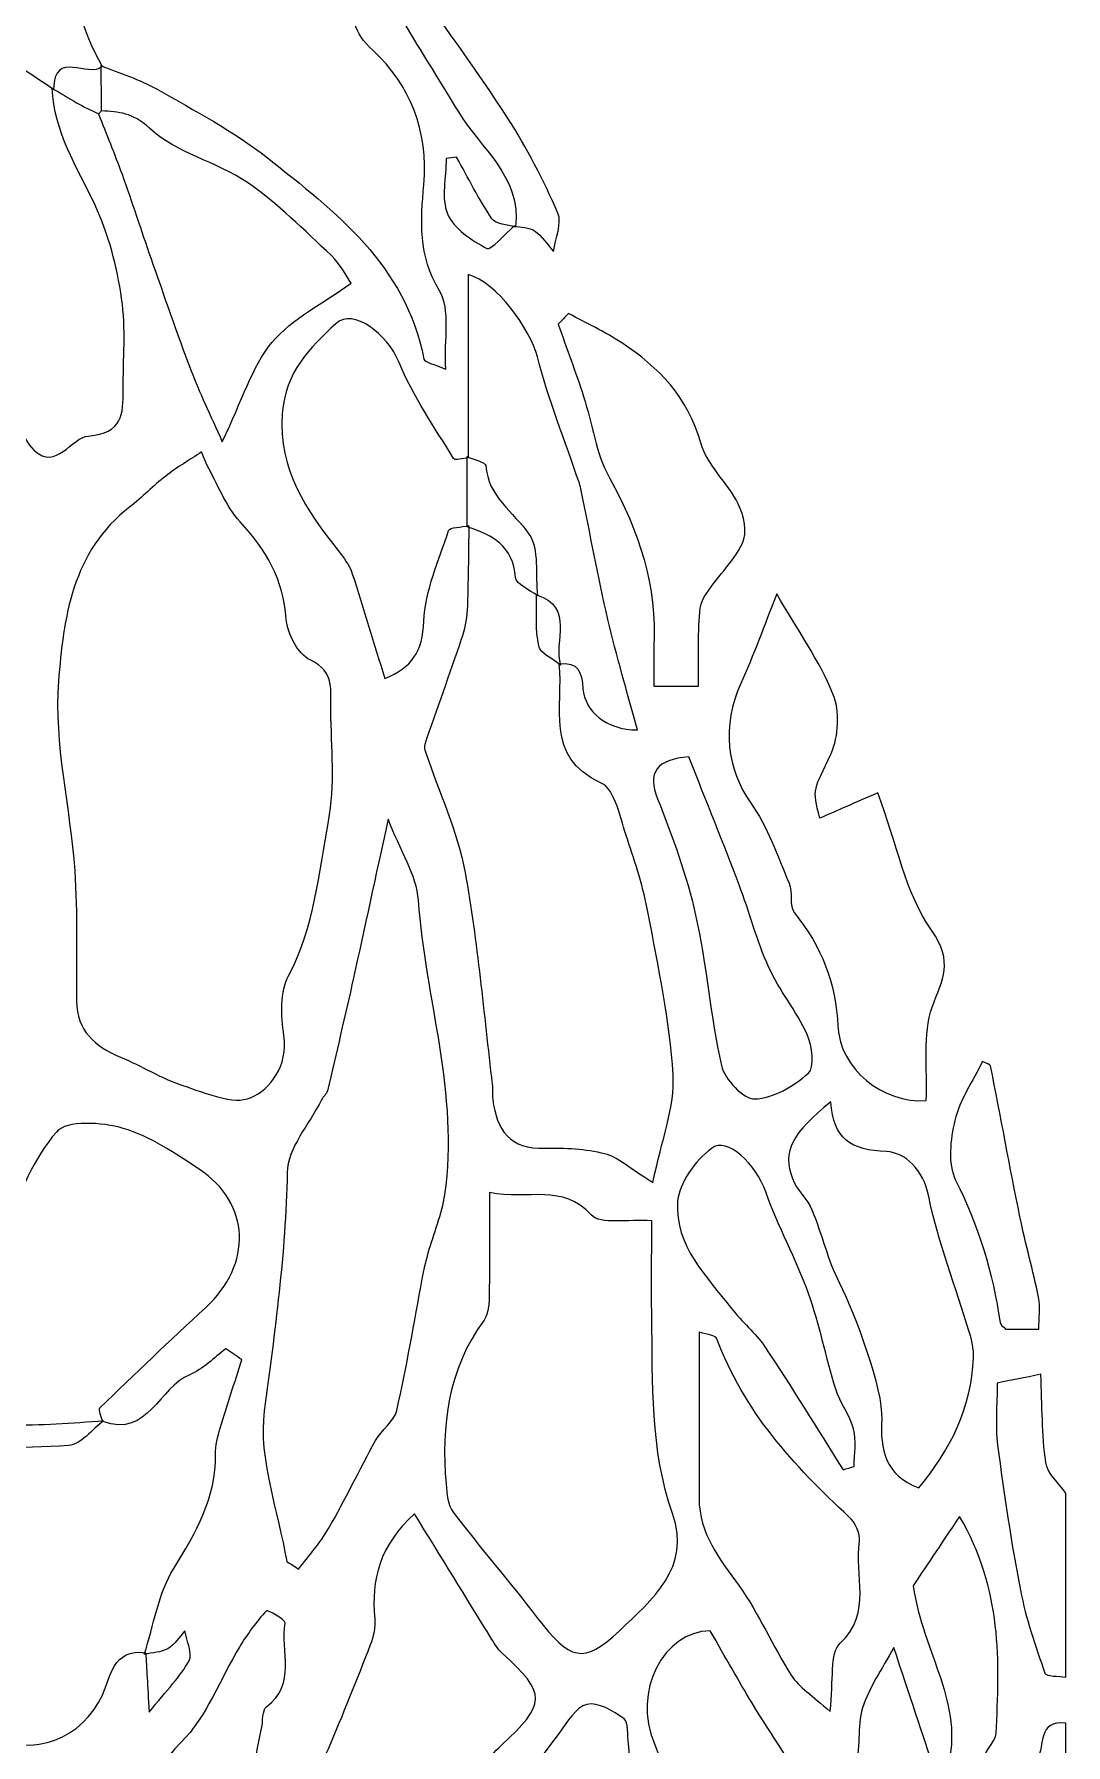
# Model space of a CAD drawing. Header units: centimetres. Extents: x -3.4 to 2.96, y -3.53 to 3.2.
# Drawn here: x 2.287 to 2.96, y 0.758 to 1.873 of the extents above; entities that cross this region are included whole.
import ezdxf

# ---------------------------------------------------------------- set-up
doc = ezdxf.new("R2010")
doc.units = ezdxf.units.CM
doc.header["$MEASUREMENT"] = 0
doc.layers.add('Layer 1', color=7, linetype='Continuous')

msp = doc.modelspace()

# ---------------------------------------------------------------- linework, layer by layer
at = {"layer": 'Layer 1'}
for points, knots in [([(2.33153, 1.85211), (2.31833, 1.87619), (2.31039, 1.9014), (2.31478, 1.92934), (2.31478, 1.92934), (2.31526, 1.93254), (2.31544, 1.93577), (2.31621, 1.94368), (2.31621, 1.94368), (2.37609, 1.93857), (2.42538, 1.90725), (2.47906, 1.88378), (2.47906, 1.88378), (2.48014, 1.89434), (2.48123, 1.90455), (2.48231, 1.91476), (2.48231, 1.91476), (2.48231, 1.91476), (2.48197, 1.91434), (2.48197, 1.91434), (2.48197, 1.91434), (2.48583, 1.90934), (2.49271, 1.9046), (2.49316, 1.89934), (2.49316, 1.89934), (2.49432, 1.88503), (2.49525, 1.87465), (2.50835, 1.86248), (2.50835, 1.86248), (2.53229, 1.84033), (2.54455, 1.81041), (2.54142, 1.77493), (2.54142, 1.77493), (2.53938, 1.75204), (2.53774, 1.72876), (2.55163, 1.70598), (2.55163, 1.70598), (2.55906, 1.69376), (2.55462, 1.67431), (2.55573, 1.65481), (2.55573, 1.65481), (2.54787, 1.6583), (2.54189, 1.65931), (2.5415, 1.66142), (2.5415, 1.66142), (2.52965, 1.72249), (2.48393, 1.75752), (2.4394, 1.7926), (2.4394, 1.7926), (2.41733, 1.80998), (2.39201, 1.82329), (2.36749, 1.83731), (2.36749, 1.83731), (2.35603, 1.84385), (2.3431, 1.84766), (2.33085, 1.85276), (2.33085, 1.85276), (2.33085, 1.85277), (2.33153, 1.85211), (2.33153, 1.85211)], [0, 0, 0, 0, 0.0625, 0.0625, 0.0625, 0.0625, 0.125, 0.125, 0.125, 0.125, 0.1875, 0.1875, 0.1875, 0.1875, 0.25, 0.25, 0.25, 0.25, 0.3125, 0.3125, 0.3125, 0.3125, 0.375, 0.375, 0.375, 0.375, 0.4375, 0.4375, 0.4375, 0.4375, 0.5, 0.5, 0.5, 0.5, 0.5625, 0.5625, 0.5625, 0.5625, 0.625, 0.625, 0.625, 0.625, 0.6875, 0.6875, 0.6875, 0.6875, 0.75, 0.75, 0.75, 0.75, 0.8125, 0.8125, 0.8125, 0.8125, 0.875, 0.875, 0.875, 0.875, 1, 1, 1, 1]), ([(2.6012, 1.74741), (2.60525, 1.78064), (2.57837, 1.79853), (2.56395, 1.82253), (2.56395, 1.82253), (2.55109, 1.84399), (2.53749, 1.86502), (2.52495, 1.88669), (2.52495, 1.88669), (2.51828, 1.89828), (2.5131, 1.91077), (2.50728, 1.92286), (2.50728, 1.92286), (2.51008, 1.92466), (2.51292, 1.92648), (2.51575, 1.92831), (2.51575, 1.92831), (2.52274, 1.92016), (2.53038, 1.91251), (2.5366, 1.90384), (2.5366, 1.90384), (2.55676, 1.87574), (2.57732, 1.84777), (2.59605, 1.8187), (2.59605, 1.8187), (2.6087, 1.79904), (2.61952, 1.77801), (2.62886, 1.7566), (2.62886, 1.7566), (2.6318, 1.74993), (2.62722, 1.74001), (2.62608, 1.7316), (2.62608, 1.7316), (2.62201, 1.73615), (2.61849, 1.74157), (2.61362, 1.74501), (2.61362, 1.74501), (2.61018, 1.74747), (2.60492, 1.74726), (2.60042, 1.74821), (2.60042, 1.74821), (2.60042, 1.74821), (2.6012, 1.74741), (2.6012, 1.74741)], [0, 0, 0, 0, 0.0833333, 0.0833333, 0.0833333, 0.0833333, 0.1666667, 0.1666667, 0.1666667, 0.1666667, 0.25, 0.25, 0.25, 0.25, 0.3333333, 0.3333333, 0.3333333, 0.3333333, 0.4166667, 0.4166667, 0.4166667, 0.4166667, 0.5, 0.5, 0.5, 0.5, 0.5833333, 0.5833333, 0.5833333, 0.5833333, 0.6666667, 0.6666667, 0.6666667, 0.6666667, 0.75, 0.75, 0.75, 0.75, 0.8333333, 0.8333333, 0.8333333, 0.8333333, 1, 1, 1, 1]), ([(2.29907, 1.83803), (2.3001, 1.80948), (2.31542, 1.78649), (2.32701, 1.76172), (2.32701, 1.76172), (2.33582, 1.74283), (2.34124, 1.72164), (2.34429, 1.70095), (2.34429, 1.70095), (2.34723, 1.68142), (2.34516, 1.66118), (2.34532, 1.64126), (2.34532, 1.64126), (2.34537, 1.6256), (2.3449, 1.61298), (2.32262, 1.61128), (2.32262, 1.61128), (2.31132, 1.61043), (2.3018, 1.58845), (2.28722, 1.60191), (2.28722, 1.60191), (2.27822, 1.61019), (2.27687, 1.62665), (2.26793, 1.63512), (2.26793, 1.63512), (2.24809, 1.65401), (2.22665, 1.67166), (2.20398, 1.68706), (2.20398, 1.68706), (2.1867, 1.69878), (2.1772, 1.71185), (2.18048, 1.73286), (2.18048, 1.73286), (2.18048, 1.73286), (2.17974, 1.73201), (2.17974, 1.73201), (2.17974, 1.73201), (2.18374, 1.73275), (2.19091, 1.73262), (2.19138, 1.73436), (2.19138, 1.73436), (2.19826, 1.75868), (2.20421, 1.78323), (2.21038, 1.80776), (2.21038, 1.80776), (2.21038, 1.80776), (2.20977, 1.80715), (2.20977, 1.80715), (2.20977, 1.80715), (2.21837, 1.81239), (2.22911, 1.81588), (2.23504, 1.82326), (2.23504, 1.82326), (2.24528, 1.83599), (2.26385, 1.84615), (2.25541, 1.86776), (2.25541, 1.86776), (2.25541, 1.86776), (2.25456, 1.86744), (2.25456, 1.86744), (2.25456, 1.86744), (2.26969, 1.85736), (2.28478, 1.84731), (2.29994, 1.83722), (2.29994, 1.83722), (2.29994, 1.83722), (2.29907, 1.83803), (2.29907, 1.83803)], [0, 0, 0, 0, 0.0555556, 0.0555556, 0.0555556, 0.0555556, 0.1111111, 0.1111111, 0.1111111, 0.1111111, 0.1666667, 0.1666667, 0.1666667, 0.1666667, 0.2222222, 0.2222222, 0.2222222, 0.2222222, 0.2777778, 0.2777778, 0.2777778, 0.2777778, 0.3333333, 0.3333333, 0.3333333, 0.3333333, 0.3888889, 0.3888889, 0.3888889, 0.3888889, 0.4444444, 0.4444444, 0.4444444, 0.4444444, 0.5, 0.5, 0.5, 0.5, 0.5555556, 0.5555556, 0.5555556, 0.5555556, 0.6111111, 0.6111111, 0.6111111, 0.6111111, 0.6666667, 0.6666667, 0.6666667, 0.6666667, 0.7222222, 0.7222222, 0.7222222, 0.7222222, 0.7777778, 0.7777778, 0.7777778, 0.7777778, 0.8333333, 0.8333333, 0.8333333, 0.8333333, 0.8888889, 0.8888889, 0.8888889, 0.8888889, 1, 1, 1, 1]), ([(2.29992, 1.83719), (2.30029, 1.86375), (2.32244, 1.8441), (2.33154, 1.85211), (2.33154, 1.85211), (2.33154, 1.85211), (2.33085, 1.85275), (2.33088, 1.85275), (2.33088, 1.85275), (2.33101, 1.84285), (2.33109, 1.83306), (2.33122, 1.82322), (2.33122, 1.82322), (2.33056, 1.82261), (2.3299, 1.82195), (2.32926, 1.82134), (2.32926, 1.82134), (2.32442, 1.82372), (2.31952, 1.82592), (2.31481, 1.82854), (2.31481, 1.82854), (2.30949, 1.8315), (2.30433, 1.83481), (2.29907, 1.83799), (2.29907, 1.83799), (2.29907, 1.83799), (2.29992, 1.83719), (2.29992, 1.83719)], [0, 0, 0, 0, 0.125, 0.125, 0.125, 0.125, 0.25, 0.25, 0.25, 0.25, 0.375, 0.375, 0.375, 0.375, 0.5, 0.5, 0.5, 0.5, 0.625, 0.625, 0.625, 0.625, 0.75, 0.75, 0.75, 0.75, 1, 1, 1, 1]), ([(2.33119, 1.82324), (2.34257, 1.82242), (2.35135, 1.82231), (2.36238, 1.812), (2.36238, 1.812), (2.3796, 1.79586), (2.40617, 1.79017), (2.42633, 1.77647), (2.42633, 1.77647), (2.44623, 1.763), (2.46342, 1.74538), (2.48115, 1.72887), (2.48115, 1.72887), (2.48694, 1.72345), (2.49073, 1.71577), (2.49411, 1.71101), (2.49411, 1.71101), (2.47569, 1.69767), (2.45548, 1.68791), (2.44238, 1.67222), (2.44238, 1.67222), (2.42918, 1.65634), (2.42307, 1.63462), (2.40997, 1.60748), (2.40997, 1.60748), (2.40193, 1.62563), (2.3951, 1.63944), (2.38965, 1.65378), (2.38965, 1.65378), (2.38039, 1.67812), (2.37195, 1.70275), (2.3633, 1.72733), (2.3633, 1.72733), (2.35695, 1.74548), (2.35105, 1.76384), (2.34454, 1.78191), (2.34454, 1.78191), (2.33972, 1.79519), (2.33433, 1.80824), (2.32919, 1.82136), (2.32919, 1.82136), (2.32989, 1.82197), (2.33053, 1.82264), (2.33119, 1.82324)], [0, 0, 0, 0, 0.0833333, 0.0833333, 0.0833333, 0.0833333, 0.1666667, 0.1666667, 0.1666667, 0.1666667, 0.25, 0.25, 0.25, 0.25, 0.3333333, 0.3333333, 0.3333333, 0.3333333, 0.4166667, 0.4166667, 0.4166667, 0.4166667, 0.5, 0.5, 0.5, 0.5, 0.5833333, 0.5833333, 0.5833333, 0.5833333, 0.6666667, 0.6666667, 0.6666667, 0.6666667, 0.75, 0.75, 0.75, 0.75, 0.8333333, 0.8333333, 0.8333333, 0.8333333, 1, 1, 1, 1]), ([(2.60043, 1.74818), (2.59429, 1.74297), (2.5853, 1.73217), (2.58257, 1.73357), (2.58257, 1.73357), (2.57257, 1.7387), (2.56106, 1.74638), (2.55696, 1.75601), (2.55696, 1.75601), (2.55259, 1.76638), (2.55598, 1.78003), (2.55598, 1.79226), (2.55598, 1.79226), (2.55826, 1.7925), (2.56053, 1.79276), (2.56283, 1.793), (2.56283, 1.793), (2.57032, 1.77956), (2.5772, 1.76564), (2.5858, 1.75294), (2.5858, 1.75294), (2.58829, 1.74929), (2.59593, 1.74916), (2.60117, 1.74741), (2.60117, 1.74741), (2.60117, 1.74741), (2.60043, 1.74818), (2.60043, 1.74818)], [0, 0, 0, 0, 0.125, 0.125, 0.125, 0.125, 0.25, 0.25, 0.25, 0.25, 0.375, 0.375, 0.375, 0.375, 0.5, 0.5, 0.5, 0.5, 0.625, 0.625, 0.625, 0.625, 0.75, 0.75, 0.75, 0.75, 1, 1, 1, 1]), ([(2.57027, 1.59705), (2.57027, 1.63668), (2.57027, 1.67632), (2.57027, 1.71648), (2.57027, 1.71648), (2.58913, 1.71153), (2.61078, 1.68097), (2.61551, 1.66288), (2.61551, 1.66288), (2.62276, 1.63491), (2.63361, 1.60793), (2.64289, 1.58049), (2.64289, 1.58049), (2.64342, 1.57896), (2.64382, 1.57731), (2.64416, 1.57567), (2.64416, 1.57567), (2.64988, 1.54768), (2.65509, 1.51955), (2.66154, 1.49169), (2.66154, 1.49169), (2.66702, 1.46809), (2.67398, 1.44483), (2.68078, 1.4197), (2.68078, 1.4197), (2.66038, 1.41973), (2.64646, 1.43169), (2.64527, 1.44653), (2.64527, 1.44653), (2.64442, 1.45733), (2.64225, 1.46436), (2.62963, 1.46278), (2.62963, 1.46278), (2.62963, 1.46278), (2.63056, 1.46196), (2.63056, 1.46196), (2.63056, 1.46196), (2.62551, 1.47728), (2.64048, 1.4995), (2.61484, 1.50779), (2.61484, 1.50779), (2.61484, 1.50779), (2.61553, 1.50705), (2.61553, 1.50705), (2.61553, 1.50705), (2.61402, 1.52073), (2.61688, 1.53745), (2.60997, 1.5474), (2.60997, 1.5474), (2.59992, 1.56187), (2.58333, 1.57156), (2.58187, 1.59198), (2.58187, 1.59198), (2.58171, 1.59423), (2.57396, 1.59592), (2.56967, 1.59788), (2.56967, 1.59788), (2.56967, 1.59788), (2.57027, 1.59705), (2.57027, 1.59705)], [0, 0, 0, 0, 0.0625, 0.0625, 0.0625, 0.0625, 0.125, 0.125, 0.125, 0.125, 0.1875, 0.1875, 0.1875, 0.1875, 0.25, 0.25, 0.25, 0.25, 0.3125, 0.3125, 0.3125, 0.3125, 0.375, 0.375, 0.375, 0.375, 0.4375, 0.4375, 0.4375, 0.4375, 0.5, 0.5, 0.5, 0.5, 0.5625, 0.5625, 0.5625, 0.5625, 0.625, 0.625, 0.625, 0.625, 0.6875, 0.6875, 0.6875, 0.6875, 0.75, 0.75, 0.75, 0.75, 0.8125, 0.8125, 0.8125, 0.8125, 0.875, 0.875, 0.875, 0.875, 1, 1, 1, 1]), ([(2.5708, 1.55276), (2.56622, 1.55181), (2.55834, 1.55194), (2.5576, 1.54969), (2.5576, 1.54969), (2.55117, 1.53022), (2.54233, 1.51051), (2.54146, 1.49053), (2.54146, 1.49053), (2.54059, 1.47074), (2.53363, 1.4601), (2.51593, 1.45328), (2.51593, 1.45328), (2.50881, 1.47633), (2.50215, 1.49903), (2.49474, 1.52152), (2.49474, 1.52152), (2.49294, 1.52694), (2.48921, 1.53197), (2.48561, 1.53657), (2.48561, 1.53657), (2.46484, 1.56282), (2.44664, 1.5889), (2.4491, 1.62592), (2.4491, 1.62592), (2.45093, 1.65296), (2.4672, 1.66886), (2.48395, 1.68445), (2.48395, 1.68445), (2.49554, 1.69522), (2.51774, 1.67752), (2.52525, 1.65929), (2.52525, 1.65929), (2.53438, 1.6372), (2.5484, 1.61712), (2.56086, 1.59653), (2.56086, 1.59653), (2.5616, 1.59526), (2.56705, 1.59679), (2.57025, 1.59703), (2.57025, 1.59703), (2.57025, 1.59703), (2.56969, 1.59785), (2.56969, 1.59785), (2.56969, 1.59785), (2.56974, 1.58256), (2.56974, 1.56726), (2.5698, 1.552), (2.5698, 1.552), (2.5698, 1.552), (2.5708, 1.55276), (2.5708, 1.55276)], [0, 0, 0, 0, 0.0714286, 0.0714286, 0.0714286, 0.0714286, 0.1428571, 0.1428571, 0.1428571, 0.1428571, 0.2142857, 0.2142857, 0.2142857, 0.2142857, 0.2857143, 0.2857143, 0.2857143, 0.2857143, 0.3571429, 0.3571429, 0.3571429, 0.3571429, 0.4285714, 0.4285714, 0.4285714, 0.4285714, 0.5, 0.5, 0.5, 0.5, 0.5714286, 0.5714286, 0.5714286, 0.5714286, 0.6428571, 0.6428571, 0.6428571, 0.6428571, 0.7142857, 0.7142857, 0.7142857, 0.7142857, 0.7857143, 0.7857143, 0.7857143, 0.7857143, 0.8571429, 0.8571429, 0.8571429, 0.8571429, 1, 1, 1, 1]), ([(2.63583, 1.69114), (2.64742, 1.68484), (2.65951, 1.67926), (2.67052, 1.67201), (2.67052, 1.67201), (2.69476, 1.65606), (2.71383, 1.63656), (2.72214, 1.60676), (2.72214, 1.60676), (2.72614, 1.59239), (2.73968, 1.58094), (2.74659, 1.56702), (2.74659, 1.56702), (2.75029, 1.55961), (2.75252, 1.5481), (2.74926, 1.54136), (2.74926, 1.54136), (2.74317, 1.52866), (2.73172, 1.51861), (2.72434, 1.50636), (2.72434, 1.50636), (2.72093, 1.50067), (2.72114, 1.49244), (2.72079, 1.4853), (2.72079, 1.4853), (2.72031, 1.4731), (2.72066, 1.46085), (2.72066, 1.44818), (2.72066, 1.44818), (2.70928, 1.44818), (2.70132, 1.44818), (2.69153, 1.44818), (2.69153, 1.44818), (2.69153, 1.45741), (2.69116, 1.46551), (2.69156, 1.47353), (2.69156, 1.47353), (2.6937, 1.51351), (2.6819, 1.54923), (2.66256, 1.58394), (2.66256, 1.58394), (2.65362, 1.59984), (2.65137, 1.61939), (2.64563, 1.63709), (2.64563, 1.63709), (2.6405, 1.65294), (2.63462, 1.6685), (2.62909, 1.68419), (2.62909, 1.68419), (2.63133, 1.68653), (2.63358, 1.68884), (2.63583, 1.69114)], [0, 0, 0, 0, 0.0714286, 0.0714286, 0.0714286, 0.0714286, 0.1428571, 0.1428571, 0.1428571, 0.1428571, 0.2142857, 0.2142857, 0.2142857, 0.2142857, 0.2857143, 0.2857143, 0.2857143, 0.2857143, 0.3571429, 0.3571429, 0.3571429, 0.3571429, 0.4285714, 0.4285714, 0.4285714, 0.4285714, 0.5, 0.5, 0.5, 0.5, 0.5714286, 0.5714286, 0.5714286, 0.5714286, 0.6428571, 0.6428571, 0.6428571, 0.6428571, 0.7142857, 0.7142857, 0.7142857, 0.7142857, 0.7857143, 0.7857143, 0.7857143, 0.7857143, 0.8571429, 0.8571429, 0.8571429, 0.8571429, 1, 1, 1, 1]), ([(2.39985, 1.59253), (2.40694, 1.57999), (2.41205, 1.56565), (2.42157, 1.55541), (2.42157, 1.55541), (2.43866, 1.53702), (2.44988, 1.51768), (2.45168, 1.49191), (2.45168, 1.49191), (2.45232, 1.48241), (2.45941, 1.469), (2.46729, 1.46532), (2.46729, 1.46532), (2.48404, 1.45751), (2.48049, 1.44452), (2.4807, 1.43235), (2.4807, 1.43235), (2.48112, 1.40822), (2.48369, 1.38345), (2.47924, 1.36009), (2.47924, 1.36009), (2.47286, 1.32636), (2.47019, 1.29143), (2.45331, 1.25976), (2.45331, 1.25976), (2.44754, 1.24907), (2.44828, 1.23333), (2.45019, 1.2205), (2.45019, 1.2205), (2.4531, 1.20058), (2.4409, 1.18526), (2.42873, 1.17997), (2.42873, 1.17997), (2.41711, 1.17497), (2.39883, 1.18312), (2.38431, 1.18788), (2.38431, 1.18788), (2.37021, 1.19248), (2.35738, 1.20071), (2.34359, 1.20637), (2.34359, 1.20637), (2.32679, 1.21328), (2.31512, 1.22362), (2.31483, 1.24304), (2.31483, 1.24304), (2.31446, 1.27132), (2.31568, 1.29971), (2.31369, 1.32787), (2.31369, 1.32787), (2.31081, 1.36922), (2.29991, 1.41082), (2.30311, 1.45143), (2.30311, 1.45143), (2.30626, 1.49212), (2.31192, 1.53623), (2.34952, 1.56494), (2.34952, 1.56494), (2.35778, 1.57121), (2.36489, 1.57888), (2.37307, 1.58521), (2.37307, 1.58521), (2.38045, 1.59093), (2.38863, 1.59569), (2.39646, 1.6009), (2.39646, 1.6009), (2.3976, 1.59811), (2.39874, 1.59533), (2.39985, 1.59253)], [0, 0, 0, 0, 0.0555556, 0.0555556, 0.0555556, 0.0555556, 0.1111111, 0.1111111, 0.1111111, 0.1111111, 0.1666667, 0.1666667, 0.1666667, 0.1666667, 0.2222222, 0.2222222, 0.2222222, 0.2222222, 0.2777778, 0.2777778, 0.2777778, 0.2777778, 0.3333333, 0.3333333, 0.3333333, 0.3333333, 0.3888889, 0.3888889, 0.3888889, 0.3888889, 0.4444444, 0.4444444, 0.4444444, 0.4444444, 0.5, 0.5, 0.5, 0.5, 0.5555556, 0.5555556, 0.5555556, 0.5555556, 0.6111111, 0.6111111, 0.6111111, 0.6111111, 0.6666667, 0.6666667, 0.6666667, 0.6666667, 0.7222222, 0.7222222, 0.7222222, 0.7222222, 0.7777778, 0.7777778, 0.7777778, 0.7777778, 0.8333333, 0.8333333, 0.8333333, 0.8333333, 0.8888889, 0.8888889, 0.8888889, 0.8888889, 1, 1, 1, 1]), ([(2.62964, 1.4628), (2.63313, 1.43512), (2.61929, 1.40255), (2.65716, 1.38504), (2.65716, 1.38504), (2.66653, 1.38067), (2.6697, 1.36136), (2.6742, 1.3484), (2.6742, 1.3484), (2.67965, 1.3326), (2.68476, 1.31649), (2.6878, 1.30011), (2.6878, 1.30011), (2.69431, 1.26521), (2.70201, 1.23015), (2.70407, 1.19489), (2.70407, 1.19489), (2.70531, 1.17423), (2.69661, 1.15298), (2.69092, 1.12467), (2.69092, 1.12467), (2.67571, 1.13409), (2.66817, 1.14131), (2.65938, 1.14353), (2.65938, 1.14353), (2.64689, 1.14671), (2.63348, 1.14747), (2.62049, 1.14697), (2.62049, 1.14697), (2.59758, 1.14604), (2.58895, 1.15885), (2.58644, 1.17885), (2.58644, 1.17885), (2.58602, 1.18216), (2.58649, 1.18554), (2.58607, 1.18882), (2.58607, 1.18882), (2.58043, 1.23488), (2.57662, 1.28124), (2.56832, 1.3268), (2.56832, 1.3268), (2.5634, 1.35368), (2.55133, 1.37916), (2.54255, 1.40533), (2.54255, 1.40533), (2.54199, 1.40686), (2.54147, 1.4088), (2.54199, 1.41022), (2.54199, 1.41022), (2.5499, 1.43311), (2.55808, 1.45589), (2.56586, 1.4788), (2.56586, 1.4788), (2.5679, 1.48489), (2.56946, 1.49145), (2.56972, 1.4978), (2.56972, 1.4978), (2.57046, 1.51611), (2.57049, 1.53444), (2.5708, 1.55275), (2.5708, 1.55275), (2.5708, 1.55275), (2.56982, 1.55201), (2.56982, 1.55201), (2.56982, 1.55201), (2.58633, 1.54682), (2.59974, 1.53952), (2.60123, 1.51902), (2.60123, 1.51902), (2.60155, 1.51473), (2.61054, 1.511), (2.61557, 1.50706), (2.61557, 1.50706), (2.61557, 1.50706), (2.61488, 1.5078), (2.61488, 1.5078), (2.61488, 1.5078), (2.61517, 1.49658), (2.61403, 1.48505), (2.61647, 1.47433), (2.61647, 1.47433), (2.61755, 1.46938), (2.62568, 1.46605), (2.6306, 1.46197), (2.6306, 1.46197), (2.6306, 1.46197), (2.62964, 1.4628), (2.62964, 1.4628)], [0, 0, 0, 0, 0.0434783, 0.0434783, 0.0434783, 0.0434783, 0.0869565, 0.0869565, 0.0869565, 0.0869565, 0.1304348, 0.1304348, 0.1304348, 0.1304348, 0.173913, 0.173913, 0.173913, 0.173913, 0.2173913, 0.2173913, 0.2173913, 0.2173913, 0.2608696, 0.2608696, 0.2608696, 0.2608696, 0.3043478, 0.3043478, 0.3043478, 0.3043478, 0.3478261, 0.3478261, 0.3478261, 0.3478261, 0.3913043, 0.3913043, 0.3913043, 0.3913043, 0.4347826, 0.4347826, 0.4347826, 0.4347826, 0.4782609, 0.4782609, 0.4782609, 0.4782609, 0.5217391, 0.5217391, 0.5217391, 0.5217391, 0.5652174, 0.5652174, 0.5652174, 0.5652174, 0.6086957, 0.6086957, 0.6086957, 0.6086957, 0.6521739, 0.6521739, 0.6521739, 0.6521739, 0.6956522, 0.6956522, 0.6956522, 0.6956522, 0.7391304, 0.7391304, 0.7391304, 0.7391304, 0.7826087, 0.7826087, 0.7826087, 0.7826087, 0.826087, 0.826087, 0.826087, 0.826087, 0.8695652, 0.8695652, 0.8695652, 0.8695652, 0.9130435, 0.9130435, 0.9130435, 0.9130435, 1, 1, 1, 1]), ([(2.86917, 1.17814), (2.84083, 1.17584), (2.81273, 1.19912), (2.81154, 1.22632), (2.81154, 1.22632), (2.8103, 1.25466), (2.80085, 1.27868), (2.78315, 1.30051), (2.78315, 1.30051), (2.7796, 1.3049), (2.7822, 1.31382), (2.77974, 1.31969), (2.77974, 1.31969), (2.77212, 1.3376), (2.76572, 1.35678), (2.75455, 1.37232), (2.75455, 1.37232), (2.73942, 1.39328), (2.73553, 1.42262), (2.7482, 1.45), (2.7482, 1.45), (2.75669, 1.46836), (2.76336, 1.48752), (2.77164, 1.50837), (2.77164, 1.50837), (2.78532, 1.48482), (2.79937, 1.46506), (2.80836, 1.4432), (2.80836, 1.4432), (2.81291, 1.43206), (2.81217, 1.41537), (2.80706, 1.40433), (2.80706, 1.40433), (2.79616, 1.38073), (2.79433, 1.3816), (2.79984, 1.36218), (2.79984, 1.36218), (2.81108, 1.3671), (2.82265, 1.3721), (2.83765, 1.37866), (2.83765, 1.37866), (2.84982, 1.3458), (2.85559, 1.31344), (2.87265, 1.28907), (2.87265, 1.28907), (2.88736, 1.26809), (2.87961, 1.25729), (2.8731, 1.23901), (2.8731, 1.23901), (2.86673, 1.22108), (2.87015, 1.1997), (2.86917, 1.17814)], [0, 0, 0, 0, 0.0714286, 0.0714286, 0.0714286, 0.0714286, 0.1428571, 0.1428571, 0.1428571, 0.1428571, 0.2142857, 0.2142857, 0.2142857, 0.2142857, 0.2857143, 0.2857143, 0.2857143, 0.2857143, 0.3571429, 0.3571429, 0.3571429, 0.3571429, 0.4285714, 0.4285714, 0.4285714, 0.4285714, 0.5, 0.5, 0.5, 0.5, 0.5714286, 0.5714286, 0.5714286, 0.5714286, 0.6428571, 0.6428571, 0.6428571, 0.6428571, 0.7142857, 0.7142857, 0.7142857, 0.7142857, 0.7857143, 0.7857143, 0.7857143, 0.7857143, 0.8571429, 0.8571429, 0.8571429, 0.8571429, 1, 1, 1, 1]), ([(2.71431, 1.40211), (2.72593, 1.37269), (2.73683, 1.34586), (2.74709, 1.31879), (2.74709, 1.31879), (2.75384, 1.30106), (2.75849, 1.28241), (2.76635, 1.26524), (2.76635, 1.26524), (2.77328, 1.24992), (2.78453, 1.23651), (2.79146, 1.22116), (2.79146, 1.22116), (2.79479, 1.21373), (2.79646, 1.19965), (2.79228, 1.19589), (2.79228, 1.19589), (2.78281, 1.18742), (2.76939, 1.17954), (2.75728, 1.17912), (2.75728, 1.17912), (2.75008, 1.1788), (2.73759, 1.19193), (2.73558, 1.20084), (2.73558, 1.20084), (2.7283, 1.2332), (2.72603, 1.26667), (2.71875, 1.29903), (2.71875, 1.29903), (2.71293, 1.32488), (2.70375, 1.35015), (2.69388, 1.37478), (2.69388, 1.37478), (2.68711, 1.39173), (2.69319, 1.40068), (2.71431, 1.40211)], [0, 0, 0, 0, 0.1, 0.1, 0.1, 0.1, 0.2, 0.2, 0.2, 0.2, 0.3, 0.3, 0.3, 0.3, 0.4, 0.4, 0.4, 0.4, 0.5, 0.5, 0.5, 0.5, 0.6, 0.6, 0.6, 0.6, 0.7, 0.7, 0.7, 0.7, 0.8, 0.8, 0.8, 0.8, 1, 1, 1, 1]), ([(2.51809, 1.36141), (2.52605, 1.34098), (2.53674, 1.32519), (2.53791, 1.3087), (2.53791, 1.3087), (2.54249, 1.24464), (2.56474, 1.1821), (2.55513, 1.11693), (2.55513, 1.11693), (2.55322, 1.10391), (2.54785, 1.0915), (2.54431, 1.07872), (2.54431, 1.07872), (2.54272, 1.07322), (2.54153, 1.06755), (2.54042, 1.06192), (2.54042, 1.06192), (2.535, 1.03332), (2.53034, 1.00451), (2.5238, 0.97614), (2.5238, 0.97614), (2.52216, 0.96892), (2.51385, 0.96349), (2.50999, 0.95651), (2.50999, 0.95651), (2.49946, 0.93751), (2.49012, 0.91788), (2.47927, 0.89904), (2.47927, 0.89904), (2.47387, 0.88965), (2.46636, 0.88142), (2.45977, 0.87269), (2.45977, 0.87269), (2.45718, 0.87433), (2.45458, 0.876), (2.45196, 0.87764), (2.45196, 0.87764), (2.44654, 0.91045), (2.43325, 0.94426), (2.43738, 0.97575), (2.43738, 0.97575), (2.44413, 1.02748), (2.4514, 1.07867), (2.45228, 1.13103), (2.45228, 1.13103), (2.45254, 1.14701), (2.46675, 1.16275), (2.47466, 1.17855), (2.47466, 1.17855), (2.47574, 1.18064), (2.47799, 1.18231), (2.47852, 1.18445), (2.47852, 1.18445), (2.48434, 1.20898), (2.49008, 1.23345), (2.49556, 1.25803), (2.49556, 1.25803), (2.50277, 1.29061), (2.50976, 1.32329), (2.51809, 1.36141)], [0, 0, 0, 0, 0.0625, 0.0625, 0.0625, 0.0625, 0.125, 0.125, 0.125, 0.125, 0.1875, 0.1875, 0.1875, 0.1875, 0.25, 0.25, 0.25, 0.25, 0.3125, 0.3125, 0.3125, 0.3125, 0.375, 0.375, 0.375, 0.375, 0.4375, 0.4375, 0.4375, 0.4375, 0.5, 0.5, 0.5, 0.5, 0.5625, 0.5625, 0.5625, 0.5625, 0.625, 0.625, 0.625, 0.625, 0.6875, 0.6875, 0.6875, 0.6875, 0.75, 0.75, 0.75, 0.75, 0.8125, 0.8125, 0.8125, 0.8125, 0.875, 0.875, 0.875, 0.875, 1, 1, 1, 1]), ([(2.94262, 1.02904), (2.93354, 1.02904), (2.92696, 1.02904), (2.92092, 1.02904), (2.92092, 1.02904), (2.91933, 1.03084), (2.91753, 1.03195), (2.91732, 1.0333), (2.91732, 1.0333), (2.91282, 1.0659), (2.90314, 1.09651), (2.88837, 1.12622), (2.88837, 1.12622), (2.88313, 1.13686), (2.88485, 1.15276), (2.88789, 1.16519), (2.88789, 1.16519), (2.89114, 1.1786), (2.89958, 1.1908), (2.90583, 1.2035), (2.90583, 1.2035), (2.9085, 1.20218), (2.91088, 1.2017), (2.9111, 1.20075), (2.9111, 1.20075), (2.91764, 1.16792), (2.92369, 1.135), (2.93034, 1.10219), (2.93034, 1.10219), (2.93391, 1.0847), (2.93891, 1.06745), (2.94238, 1.04991), (2.94238, 1.04991), (2.94375, 1.0432), (2.94262, 1.036), (2.94262, 1.02904)], [0, 0, 0, 0, 0.1, 0.1, 0.1, 0.1, 0.2, 0.2, 0.2, 0.2, 0.3, 0.3, 0.3, 0.3, 0.4, 0.4, 0.4, 0.4, 0.5, 0.5, 0.5, 0.5, 0.6, 0.6, 0.6, 0.6, 0.7, 0.7, 0.7, 0.7, 0.8, 0.8, 0.8, 0.8, 1, 1, 1, 1]), ([(2.80699, 1.17718), (2.80815, 1.15329), (2.8204, 1.14564), (2.84329, 1.14477), (2.84329, 1.14477), (2.85549, 1.14432), (2.86716, 1.13331), (2.87081, 1.11559), (2.87081, 1.11559), (2.87692, 1.08561), (2.88835, 1.05675), (2.89724, 1.02732), (2.89724, 1.02732), (2.89888, 1.02192), (2.90023, 1.01618), (2.90004, 1.01062), (2.90004, 1.01062), (2.89898, 0.97749), (2.8844, 0.95008), (2.86445, 0.92553), (2.86445, 0.92553), (2.8422, 0.93402), (2.8391, 0.95048), (2.84013, 0.97048), (2.84013, 0.97048), (2.84108, 0.9895), (2.82277, 1.03917), (2.81259, 1.05901), (2.81259, 1.05901), (2.80492, 1.07396), (2.80127, 1.09084), (2.79476, 1.10645), (2.79476, 1.10645), (2.79164, 1.11391), (2.78476, 1.11981), (2.78185, 1.12733), (2.78185, 1.12733), (2.77514, 1.14464), (2.78167, 1.15721), (2.80699, 1.17718)], [0, 0, 0, 0, 0.0909091, 0.0909091, 0.0909091, 0.0909091, 0.1818182, 0.1818182, 0.1818182, 0.1818182, 0.2727273, 0.2727273, 0.2727273, 0.2727273, 0.3636364, 0.3636364, 0.3636364, 0.3636364, 0.4545455, 0.4545455, 0.4545455, 0.4545455, 0.5454545, 0.5454545, 0.5454545, 0.5454545, 0.6363636, 0.6363636, 0.6363636, 0.6363636, 0.7272727, 0.7272727, 0.7272727, 0.7272727, 0.8181818, 0.8181818, 0.8181818, 0.8181818, 1, 1, 1, 1]), ([(2.33257, 0.96927), (2.29148, 0.96729), (2.2496, 0.95911), (2.21017, 0.98872), (2.21017, 0.98872), (2.2152, 1.01306), (2.2275, 1.03677), (2.24711, 1.05614), (2.24711, 1.05614), (2.25873, 1.06765), (2.26751, 1.07826), (2.27161, 1.09577), (2.27161, 1.09577), (2.27685, 1.11781), (2.28717, 1.14062), (2.30175, 1.15758), (2.30175, 1.15758), (2.30852, 1.16544), (2.3317, 1.16401), (2.34535, 1.15996), (2.34535, 1.15996), (2.36292, 1.1548), (2.37919, 1.14371), (2.39483, 1.13337), (2.39483, 1.13337), (2.42851, 1.11114), (2.42981, 1.07135), (2.39901, 1.04307), (2.39901, 1.04307), (2.37573, 1.02164), (2.35284, 0.99978), (2.33017, 0.97772), (2.33017, 0.97772), (2.32895, 0.97658), (2.33125, 0.97179), (2.33192, 0.96878), (2.33192, 0.96878), (2.33204, 0.96882), (2.33257, 0.96927), (2.33257, 0.96927)], [0, 0, 0, 0, 0.0909091, 0.0909091, 0.0909091, 0.0909091, 0.1818182, 0.1818182, 0.1818182, 0.1818182, 0.2727273, 0.2727273, 0.2727273, 0.2727273, 0.3636364, 0.3636364, 0.3636364, 0.3636364, 0.4545455, 0.4545455, 0.4545455, 0.4545455, 0.5454545, 0.5454545, 0.5454545, 0.5454545, 0.6363636, 0.6363636, 0.6363636, 0.6363636, 0.7272727, 0.7272727, 0.7272727, 0.7272727, 0.8181818, 0.8181818, 0.8181818, 0.8181818, 1, 1, 1, 1]), ([(2.81501, 0.93739), (2.798, 0.96417), (2.78146, 0.99121), (2.76392, 1.01759), (2.76392, 1.01759), (2.75786, 1.02672), (2.74892, 1.03386), (2.74209, 1.04262), (2.74209, 1.04262), (2.72592, 1.0635), (2.70513, 1.08352), (2.70695, 1.11178), (2.70695, 1.11178), (2.7078, 1.12422), (2.71849, 1.13895), (2.72902, 1.14692), (2.72902, 1.14692), (2.7395, 1.15478), (2.75812, 1.13657), (2.7645, 1.11848), (2.7645, 1.11848), (2.77254, 1.09599), (2.78426, 1.07482), (2.79236, 1.05239), (2.79236, 1.05239), (2.79964, 1.03204), (2.80371, 1.01061), (2.81014, 0.98997), (2.81014, 0.98997), (2.81292, 0.98097), (2.81951, 0.97309), (2.82178, 0.96407), (2.82178, 0.96407), (2.82379, 0.95637), (2.8222, 0.94777), (2.8222, 0.93957), (2.8222, 0.93957), (2.8198, 0.93882), (2.81739, 0.93811), (2.81501, 0.93739)], [0, 0, 0, 0, 0.0909091, 0.0909091, 0.0909091, 0.0909091, 0.1818182, 0.1818182, 0.1818182, 0.1818182, 0.2727273, 0.2727273, 0.2727273, 0.2727273, 0.3636364, 0.3636364, 0.3636364, 0.3636364, 0.4545455, 0.4545455, 0.4545455, 0.4545455, 0.5454545, 0.5454545, 0.5454545, 0.5454545, 0.6363636, 0.6363636, 0.6363636, 0.6363636, 0.7272727, 0.7272727, 0.7272727, 0.7272727, 0.8181818, 0.8181818, 0.8181818, 0.8181818, 1, 1, 1, 1]), ([(2.58421, 1.1181), (2.60998, 1.1131), (2.63189, 1.12411), (2.6507, 1.10352), (2.6507, 1.10352), (2.65671, 1.09693), (2.67425, 1.10085), (2.69012, 1.09971), (2.69012, 1.09971), (2.69012, 1.07825), (2.68986, 1.05769), (2.69015, 1.03719), (2.69015, 1.03719), (2.69079, 0.99401), (2.68901, 0.95072), (2.7037, 0.90887), (2.7037, 0.90887), (2.71616, 0.87326), (2.69013, 0.85257), (2.66904, 0.83246), (2.66904, 0.83246), (2.64562, 0.81013), (2.63652, 0.81336), (2.61544, 0.8409), (2.61544, 0.8409), (2.59766, 0.86416), (2.5784, 0.88636), (2.56062, 0.90967), (2.56062, 0.90967), (2.5571, 0.9143), (2.55652, 0.92168), (2.55596, 0.92795), (2.55596, 0.92795), (2.55278, 0.96618), (2.55691, 1.00264), (2.5807, 1.03495), (2.5807, 1.03495), (2.58456, 1.04024), (2.5839, 1.04934), (2.58411, 1.05673), (2.58411, 1.05673), (2.5845, 1.07564), (2.58421, 1.09461), (2.58421, 1.1181)], [0, 0, 0, 0, 0.0833333, 0.0833333, 0.0833333, 0.0833333, 0.1666667, 0.1666667, 0.1666667, 0.1666667, 0.25, 0.25, 0.25, 0.25, 0.3333333, 0.3333333, 0.3333333, 0.3333333, 0.4166667, 0.4166667, 0.4166667, 0.4166667, 0.5, 0.5, 0.5, 0.5, 0.5833333, 0.5833333, 0.5833333, 0.5833333, 0.6666667, 0.6666667, 0.6666667, 0.6666667, 0.75, 0.75, 0.75, 0.75, 0.8333333, 0.8333333, 0.8333333, 0.8333333, 1, 1, 1, 1]), ([(2.80644, 0.77981), (2.79498, 0.79026), (2.78609, 0.79563), (2.78107, 0.80352), (2.78107, 0.80352), (2.76895, 0.82241), (2.76019, 0.84363), (2.7471, 0.86168), (2.7471, 0.86168), (2.73427, 0.87933), (2.72106, 0.89584), (2.72099, 0.91886), (2.72099, 0.91886), (2.72091, 0.95423), (2.72099, 0.98966), (2.72099, 1.02721), (2.72099, 1.02721), (2.72697, 1.02517), (2.73168, 1.02491), (2.73237, 1.02314), (2.73237, 1.02314), (2.74999, 0.97596), (2.78251, 0.94009), (2.81876, 0.90678), (2.81876, 0.90678), (2.82276, 0.9031), (2.82643, 0.89572), (2.82564, 0.89085), (2.82564, 0.89085), (2.82188, 0.86881), (2.83456, 0.84449), (2.81299, 0.82428), (2.81299, 0.82428), (2.80604, 0.81777), (2.80903, 0.80071), (2.80644, 0.77981)], [0, 0, 0, 0, 0.1, 0.1, 0.1, 0.1, 0.2, 0.2, 0.2, 0.2, 0.3, 0.3, 0.3, 0.3, 0.4, 0.4, 0.4, 0.4, 0.5, 0.5, 0.5, 0.5, 0.6, 0.6, 0.6, 0.6, 0.7, 0.7, 0.7, 0.7, 0.8, 0.8, 0.8, 0.8, 1, 1, 1, 1]), ([(2.36, 0.81799), (2.33878, 0.82177), (2.33643, 0.80066), (2.33193, 0.79087), (2.33193, 0.79087), (2.31894, 0.7624), (2.28642, 0.74901), (2.25782, 0.76431), (2.25782, 0.76431), (2.25311, 0.76688), (2.24533, 0.76407), (2.23909, 0.76312), (2.23909, 0.76312), (2.23705, 0.76278), (2.23552, 0.75952), (2.23345, 0.7591), (2.23345, 0.7591), (2.19736, 0.75196), (2.16117, 0.74505), (2.12497, 0.73809), (2.12497, 0.73809), (2.1224, 0.74129), (2.11992, 0.74447), (2.11738, 0.74767), (2.11738, 0.74767), (2.12249, 0.75741), (2.12836, 0.76685), (2.13265, 0.77691), (2.13265, 0.77691), (2.13813, 0.78985), (2.14265, 0.80324), (2.14715, 0.81657), (2.14715, 0.81657), (2.15321, 0.83448), (2.15943, 0.85239), (2.16451, 0.8706), (2.16451, 0.8706), (2.17028, 0.89116), (2.172, 0.91354), (2.18123, 0.93227), (2.18123, 0.93227), (2.18583, 0.94166), (2.20285, 0.94883), (2.21491, 0.94994), (2.21491, 0.94994), (2.24634, 0.95288), (2.27825, 0.95084), (2.30976, 0.95325), (2.30976, 0.95325), (2.31775, 0.95386), (2.32495, 0.9637), (2.33251, 0.96928), (2.33251, 0.96928), (2.33251, 0.96928), (2.33195, 0.96883), (2.33195, 0.96883), (2.33195, 0.96883), (2.36193, 0.95814), (2.36859, 0.99132), (2.38873, 0.99939), (2.38873, 0.99939), (2.39738, 1.00286), (2.40439, 1.01045), (2.41217, 1.01616), (2.41217, 1.01616), (2.41572, 1.01386), (2.41926, 1.0115), (2.42278, 1.00917), (2.42278, 1.00917), (2.41799, 0.99427), (2.41304, 0.97946), (2.40855, 0.96451), (2.40855, 0.96451), (2.40691, 0.95903), (2.40548, 0.95313), (2.40556, 0.94744), (2.40556, 0.94744), (2.40585, 0.91908), (2.39294, 0.89643), (2.37828, 0.87307), (2.37828, 0.87307), (2.36809, 0.85682), (2.36526, 0.83592), (2.3591, 0.81711), (2.3591, 0.81711), (2.3591, 0.81711), (2.36, 0.81799), (2.36, 0.81799)], [0, 0, 0, 0, 0.0434783, 0.0434783, 0.0434783, 0.0434783, 0.0869565, 0.0869565, 0.0869565, 0.0869565, 0.1304348, 0.1304348, 0.1304348, 0.1304348, 0.173913, 0.173913, 0.173913, 0.173913, 0.2173913, 0.2173913, 0.2173913, 0.2173913, 0.2608696, 0.2608696, 0.2608696, 0.2608696, 0.3043478, 0.3043478, 0.3043478, 0.3043478, 0.3478261, 0.3478261, 0.3478261, 0.3478261, 0.3913043, 0.3913043, 0.3913043, 0.3913043, 0.4347826, 0.4347826, 0.4347826, 0.4347826, 0.4782609, 0.4782609, 0.4782609, 0.4782609, 0.5217391, 0.5217391, 0.5217391, 0.5217391, 0.5652174, 0.5652174, 0.5652174, 0.5652174, 0.6086957, 0.6086957, 0.6086957, 0.6086957, 0.6521739, 0.6521739, 0.6521739, 0.6521739, 0.6956522, 0.6956522, 0.6956522, 0.6956522, 0.7391304, 0.7391304, 0.7391304, 0.7391304, 0.7826087, 0.7826087, 0.7826087, 0.7826087, 0.826087, 0.826087, 0.826087, 0.826087, 0.8695652, 0.8695652, 0.8695652, 0.8695652, 0.9130435, 0.9130435, 0.9130435, 0.9130435, 1, 1, 1, 1]), ([(2.96024, 0.80216), (2.95553, 0.80298), (2.94743, 0.80261), (2.94661, 0.80481), (2.94661, 0.80481), (2.94042, 0.82251), (2.9342, 0.84042), (2.93066, 0.85884), (2.93066, 0.85884), (2.9246, 0.89017), (2.91989, 0.92176), (2.91576, 0.9534), (2.91576, 0.9534), (2.91409, 0.96631), (2.91547, 0.97962), (2.91547, 0.99396), (2.91547, 0.99396), (2.92526, 0.99589), (2.93299, 0.99743), (2.94394, 0.99965), (2.94394, 0.99965), (2.94487, 0.97909), (2.94458, 0.96039), (2.94717, 0.9421), (2.94717, 0.9421), (2.94818, 0.93498), (2.95569, 0.92882), (2.96019, 0.92223), (2.96019, 0.92223), (2.96024, 0.8822), (2.96024, 0.8422), (2.96024, 0.80216)], [0, 0, 0, 0, 0.1111111, 0.1111111, 0.1111111, 0.1111111, 0.2222222, 0.2222222, 0.2222222, 0.2222222, 0.3333333, 0.3333333, 0.3333333, 0.3333333, 0.4444444, 0.4444444, 0.4444444, 0.4444444, 0.5555556, 0.5555556, 0.5555556, 0.5555556, 0.6666667, 0.6666667, 0.6666667, 0.6666667, 0.7777778, 0.7777778, 0.7777778, 0.7777778, 1, 1, 1, 1]), ([(2.53537, 0.90868), (2.55246, 0.881), (2.56908, 0.85388), (2.58585, 0.82682), (2.58585, 0.82682), (2.58773, 0.82367), (2.58977, 0.82039), (2.59252, 0.81793), (2.59252, 0.81793), (2.62186, 0.79105), (2.62147, 0.7852), (2.59188, 0.75763), (2.59188, 0.75763), (2.58336, 0.74969), (2.57434, 0.73974), (2.57127, 0.72908), (2.57127, 0.72908), (2.56696, 0.71408), (2.55746, 0.71397), (2.54574, 0.71164), (2.54574, 0.71164), (2.53328, 0.70921), (2.52185, 0.70135), (2.50936, 0.69915), (2.50936, 0.69915), (2.50007, 0.69751), (2.48729, 0.69775), (2.48071, 0.70301), (2.48071, 0.70301), (2.46904, 0.71222), (2.45618, 0.72463), (2.47002, 0.74233), (2.47002, 0.74233), (2.47322, 0.74648), (2.47703, 0.75051), (2.47902, 0.75524), (2.47902, 0.75524), (2.48855, 0.77778), (2.49767, 0.80048), (2.50646, 0.82332), (2.50646, 0.82332), (2.5085, 0.82864), (2.51001, 0.8348), (2.50945, 0.84033), (2.50945, 0.84033), (2.50685, 0.86582), (2.51262, 0.88805), (2.53537, 0.90868)], [0, 0, 0, 0, 0.0769231, 0.0769231, 0.0769231, 0.0769231, 0.1538462, 0.1538462, 0.1538462, 0.1538462, 0.2307692, 0.2307692, 0.2307692, 0.2307692, 0.3076923, 0.3076923, 0.3076923, 0.3076923, 0.3846154, 0.3846154, 0.3846154, 0.3846154, 0.4615385, 0.4615385, 0.4615385, 0.4615385, 0.5384615, 0.5384615, 0.5384615, 0.5384615, 0.6153846, 0.6153846, 0.6153846, 0.6153846, 0.6923077, 0.6923077, 0.6923077, 0.6923077, 0.7692308, 0.7692308, 0.7692308, 0.7692308, 0.8461538, 0.8461538, 0.8461538, 0.8461538, 1, 1, 1, 1]), ([(2.92526, 0.68352), (2.9173, 0.66383), (2.91052, 0.64354), (2.90081, 0.62476), (2.90081, 0.62476), (2.89631, 0.61608), (2.88605, 0.61031), (2.88163, 0.60619), (2.88163, 0.60619), (2.86311, 0.62992), (2.85054, 0.64982), (2.83424, 0.66588), (2.83424, 0.66588), (2.81006, 0.68967), (2.80635, 0.7112), (2.82186, 0.74335), (2.82186, 0.74335), (2.82728, 0.75459), (2.82358, 0.76991), (2.8276, 0.78227), (2.8276, 0.78227), (2.83178, 0.79523), (2.84009, 0.80685), (2.84797, 0.82161), (2.84797, 0.82161), (2.85842, 0.7902), (2.86665, 0.76541), (2.8749, 0.74065), (2.8749, 0.74065), (2.87757, 0.74155), (2.88022, 0.74245), (2.88289, 0.74335), (2.88289, 0.74335), (2.89458, 0.78441), (2.86725, 0.81727), (2.86061, 0.86172), (2.86061, 0.86172), (2.8673, 0.87169), (2.87839, 0.88823), (2.89085, 0.90696), (2.89085, 0.90696), (2.91903, 0.85939), (2.9171, 0.81234), (2.91474, 0.76543), (2.91474, 0.76543), (2.91453, 0.76048), (2.9086, 0.75604), (2.90746, 0.7509), (2.90746, 0.7509), (2.90606, 0.74455), (2.90534, 0.73725), (2.90717, 0.73121), (2.90717, 0.73121), (2.91222, 0.71481), (2.91876, 0.69882), (2.92471, 0.68269), (2.92471, 0.68269), (2.9247, 0.68276), (2.92526, 0.68352), (2.92526, 0.68352)], [0, 0, 0, 0, 0.0625, 0.0625, 0.0625, 0.0625, 0.125, 0.125, 0.125, 0.125, 0.1875, 0.1875, 0.1875, 0.1875, 0.25, 0.25, 0.25, 0.25, 0.3125, 0.3125, 0.3125, 0.3125, 0.375, 0.375, 0.375, 0.375, 0.4375, 0.4375, 0.4375, 0.4375, 0.5, 0.5, 0.5, 0.5, 0.5625, 0.5625, 0.5625, 0.5625, 0.625, 0.625, 0.625, 0.625, 0.6875, 0.6875, 0.6875, 0.6875, 0.75, 0.75, 0.75, 0.75, 0.8125, 0.8125, 0.8125, 0.8125, 0.875, 0.875, 0.875, 0.875, 1, 1, 1, 1]), ([(2.36175, 0.67215), (2.35744, 0.71126), (2.35934, 0.73636), (2.38297, 0.75959), (2.38297, 0.75959), (2.3999, 0.77626), (2.40858, 0.80126), (2.42141, 0.82227), (2.42141, 0.82227), (2.42641, 0.83055), (2.43231, 0.83838), (2.43874, 0.84553), (2.43874, 0.84553), (2.43935, 0.84617), (2.45128, 0.83966), (2.45094, 0.83762), (2.45094, 0.83762), (2.44795, 0.81926), (2.45869, 0.79775), (2.43874, 0.78282), (2.43874, 0.78282), (2.43583, 0.78062), (2.4367, 0.77348), (2.43554, 0.76872), (2.43554, 0.76872), (2.43017, 0.74679), (2.42972, 0.72144), (2.41773, 0.70406), (2.41773, 0.70406), (2.40771, 0.6895), (2.38419, 0.68416), (2.36175, 0.67215)], [0, 0, 0, 0, 0.1111111, 0.1111111, 0.1111111, 0.1111111, 0.2222222, 0.2222222, 0.2222222, 0.2222222, 0.3333333, 0.3333333, 0.3333333, 0.3333333, 0.4444444, 0.4444444, 0.4444444, 0.4444444, 0.5555556, 0.5555556, 0.5555556, 0.5555556, 0.6666667, 0.6666667, 0.6666667, 0.6666667, 0.7777778, 0.7777778, 0.7777778, 0.7777778, 1, 1, 1, 1]), ([(2.35918, 0.81714), (2.36437, 0.81825), (2.37013, 0.81825), (2.37445, 0.82076), (2.37445, 0.82076), (2.37892, 0.82335), (2.38194, 0.82838), (2.38562, 0.83238), (2.38562, 0.83238), (2.38668, 0.82577), (2.39073, 0.81759), (2.38829, 0.81293), (2.38829, 0.81293), (2.38276, 0.80261), (2.37392, 0.79404), (2.36215, 0.77938), (2.36215, 0.77938), (2.3612, 0.7975), (2.36059, 0.80772), (2.36003, 0.81796), (2.36003, 0.81796), (2.36003, 0.81796), (2.35918, 0.81714), (2.35918, 0.81714)], [0, 0, 0, 0, 0.1428571, 0.1428571, 0.1428571, 0.1428571, 0.2857143, 0.2857143, 0.2857143, 0.2857143, 0.4285714, 0.4285714, 0.4285714, 0.4285714, 0.5714286, 0.5714286, 0.5714286, 0.5714286, 0.7142857, 0.7142857, 0.7142857, 0.7142857, 1, 1, 1, 1]), ([(2.72822, 0.83241), (2.73867, 0.81434), (2.74685, 0.79989), (2.75531, 0.78566), (2.75531, 0.78566), (2.76814, 0.76415), (2.78394, 0.74388), (2.79336, 0.721), (2.79336, 0.721), (2.80222, 0.69949), (2.78788, 0.68192), (2.77214, 0.66742), (2.77214, 0.66742), (2.76505, 0.66088), (2.75375, 0.65573), (2.7514, 0.64784), (2.7514, 0.64784), (2.74579, 0.62884), (2.73124, 0.63384), (2.72219, 0.63739), (2.72219, 0.63739), (2.71476, 0.64027), (2.70788, 0.65218), (2.70639, 0.66102), (2.70639, 0.66102), (2.70369, 0.67724), (2.70684, 0.69433), (2.70456, 0.71066), (2.70456, 0.71066), (2.70228, 0.72699), (2.69821, 0.7436), (2.69181, 0.75873), (2.69181, 0.75873), (2.67729, 0.79298), (2.69774, 0.83204), (2.72822, 0.83241)], [0, 0, 0, 0, 0.1, 0.1, 0.1, 0.1, 0.2, 0.2, 0.2, 0.2, 0.3, 0.3, 0.3, 0.3, 0.4, 0.4, 0.4, 0.4, 0.5, 0.5, 0.5, 0.5, 0.6, 0.6, 0.6, 0.6, 0.7, 0.7, 0.7, 0.7, 0.8, 0.8, 0.8, 0.8, 1, 1, 1, 1]), ([(2.68872, 0.64815), (2.65094, 0.66643), (2.61749, 0.68268), (2.58117, 0.70033), (2.58117, 0.70033), (2.59996, 0.72576), (2.61461, 0.74589), (2.62964, 0.76571), (2.62964, 0.76571), (2.63504, 0.77275), (2.64062, 0.78283), (2.64771, 0.78444), (2.64771, 0.78444), (2.65491, 0.78611), (2.66504, 0.78026), (2.67203, 0.77515), (2.67203, 0.77515), (2.67528, 0.77277), (2.67415, 0.76435), (2.67489, 0.75867), (2.67489, 0.75867), (2.67799, 0.73531), (2.66944, 0.71054), (2.68788, 0.68871), (2.68788, 0.68871), (2.69354, 0.68199), (2.68872, 0.66641), (2.68872, 0.64815)], [0, 0, 0, 0, 0.125, 0.125, 0.125, 0.125, 0.25, 0.25, 0.25, 0.25, 0.375, 0.375, 0.375, 0.375, 0.5, 0.5, 0.5, 0.5, 0.625, 0.625, 0.625, 0.625, 0.75, 0.75, 0.75, 0.75, 1, 1, 1, 1]), ([(2.96024, 0.71218), (2.93693, 0.71689), (2.93047, 0.72948), (2.94172, 0.74893), (2.94172, 0.74893), (2.94669, 0.75758), (2.94159, 0.77446), (2.96024, 0.77219), (2.96024, 0.77219), (2.96024, 0.75218), (2.96024, 0.73215), (2.96024, 0.71218)], [0, 0, 0, 0, 0.25, 0.25, 0.25, 0.25, 0.5, 0.5, 0.5, 0.5, 1, 1, 1, 1])]:
    msp.add_open_spline(points, degree=3, knots=knots, dxfattribs=at)

doc.saveas('drawing.dxf')
